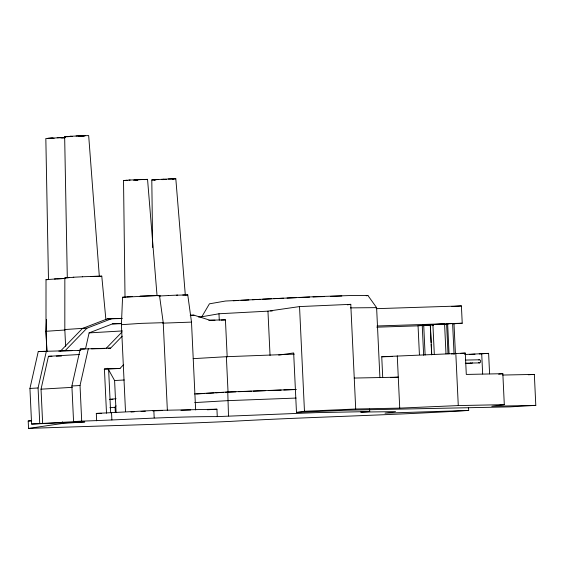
<?xml version="1.0" encoding="UTF-8"?>
<svg xmlns="http://www.w3.org/2000/svg" width="564" height="564" viewBox="0 0 564 564"><rect width="100%" height="100%" fill="white"/><g stroke="black" fill="none" stroke-linecap="round" stroke-linejoin="round"><path stroke-width="0.85" d="M46.953 351.485L46.001 331.287L46.015 279.666L55.737 278.954M65.614 346.233L64.825 329.545L64.846 277.925L73.771 277.269M46.53 319.555L45.987 332.415L46.854 350.857M125.511 411.642L121.408 324.688L122.564 297.249L157.039 295.592L147.549 179.359L134.902 179.754M31.612 420.525L28.2 421.026L28.552 428.428L62.639 423.43L84.804 421.907L31.612 424.057L29.934 388.448L38.267 351.513L80.144 350.35M122.177 336.2L110.622 348.129L80.222 349.053L71.889 385.995L73.567 421.604L76.471 421.548L39.748 423.585L38.07 387.969L46.396 351.034M42.652 423.522L41.031 389.174L48.441 356.321L79.658 354.495M85.538 348.721L89.112 332.887L112.455 323.891L121.197 323.376M369.589 409.006L369.716 411.558L316.15 412.644L217.274 416.613C172.027 416.5 126.893 419.708 81.702 421.125L80.025 385.515L88.351 348.58M198.401 316.961L201.834 316.757L209.42 303.827L225.515 301.021L315.149 296.678L351.703 295.494L367.925 295.515L376.611 307.634L379.917 377.711M115.345 412.517L115.091 407.243L116.057 405.861M434.315 354.446L432.905 324.561L438.073 324.201L444.58 323.99L445.99 353.875M444.58 323.99L444.129 324.06M58.818 351.097L60.531 351.062L82.436 328.467L107.428 318.829L122.332 318.357M60.531 351.062L65.029 350.794L86.926 328.199L111.919 318.568M106.124 348.39L121.944 332.069M104.199 369.342L120.012 368.412L123.664 364.647M419.419 354.728L418.051 325.717L423.585 325.414M423.642 355.242L422.232 325.357L424.057 325.209M425.122 355.003L423.712 325.118L426.856 324.913L430.346 324.801L431.756 354.685M430.276 324.822L423.712 325.118M428.443 325.118L430.269 324.97L431.093 342.552M448.013 353.903L446.603 324.018L448.281 323.877M449.05 353.706L447.64 323.821L452.61 323.581L454.062 354.347M455.409 353.543L453.999 323.658L453.604 323.715M201.834 316.757L218.973 313.767L267.956 311.152L299.533 306.583L350.773 304.334L355.708 409.013L399.728 408.124L458.278 405.579L504.301 404.649L502.841 373.692L466.294 374.433L465.286 353.106L381.743 356.758L382.709 377.224M366.233 295.762L367.925 295.515M347.361 304.828L350.773 304.334M278.686 355.101L293.668 352.937L296.474 412.425L347.713 410.169L509.849 406.884L535.8 405.368L534.341 374.411L502.644 375.053M296.474 412.425L304.468 411.269L355.708 409.013M69.019 277.587L67.299 277.805L64.656 136.735L71.254 136.269M67.821 136.495L66.756 136.636L68.35 136.643M125.018 297.136L123.53 180.515L130.129 180.043M126.696 180.276L125.631 180.409L127.224 180.424M144.384 179.599L145.449 179.458L128.98 180.064M147.549 179.359L144.595 179.634M152.661 247.455L151.801 179.937L163.285 179.211M154.966 179.697L153.901 179.838L155.495 179.845M172.654 179.021L173.719 178.887L168.305 178.992M182.743 295.007L185.309 295.021L175.82 178.788L172.866 179.063M99.793 276.409L101.774 276.148L105.905 319.696M157.511 295.733L159.499 295.48L163.229 322.678L167.374 410.514M185.782 295.162L187.763 294.901L191.499 322.107L195.645 409.936M46.001 331.287L64.938 330.01M64.825 329.545L83.768 328.276M121.408 324.688L141.204 323.369L163.229 322.678M498.668 374.228L502.841 373.692M504.301 404.649L491.78 406.256L535.8 405.368M109.966 399.284L116.092 398.72M109.494 399.594L112.906 399.277M109.867 407.73L115.091 407.243M451.933 306.562L461.408 305.921L462.226 323.214L453.611 323.799M429.937 325.146L433.61 324.934M442.416 324.561L446.723 324.272M468.564 407.892L468.691 410.444C389.322 415.414 309.777 416.895 230.366 421.4C163.13 424.438 95.817 425.961 28.552 428.428M52.431 138.004L47.933 138.37L53.34 138.265M82.076 136.051L84.889 135.917M64.966 137.672L60.806 137.919M155.826 179.641L158.399 179.472M126.738 296.911L132.286 296.544M158.97 296.072L160.557 295.966M131.017 412.016L134.239 411.805M423.832 325.484L419.144 325.71M190.202 315.382L193.953 315.163L209.794 320.176L225.431 319.858L227.179 356.906M82.436 328.467L86.926 328.199M89.112 332.887L122.339 330.941M108.373 348.256L110.622 348.129M193.17 358.655L226.368 356.709L294.316 354.143M451.404 353.924L454.873 353.72M460.95 353.36L465.286 353.106M464.658 354.502L488.621 353.367L489.587 373.833M469.882 354.46L474.994 354.164M479.252 353.91L488.621 353.367M107.759 368.257L114.598 380.545L124.27 379.981M29.934 388.448L38.07 387.969M71.889 385.995L80.025 385.515M41.031 389.174L72.248 387.348M390.514 377.619L398.269 377.168L354.248 378.056M194.552 393.954L227.771 392.008L296.156 389.421M196.589 393.947L204.45 393.489M206.198 393.383L214.059 392.925M215.808 392.819L223.668 392.361M225.417 392.255L235.879 391.811M528.285 374.764L534.341 374.411M194.742 402.583L227.771 400.651L296.142 398.064M96.655 420.822L96.31 413.419L153.838 410.486L216.928 409.21L217.274 416.613M207.348 409.774L216.928 409.21M31.612 424.057L39.748 423.585M73.567 421.604L81.702 421.125M369.716 411.558L360.77 412.08L395.512 411.635L385.022 413.151L468.691 410.444M442.239 324.194L437.883 324.42M70.105 136.291L84.981 135.67M78.819 136.22L83.225 136.03M61.864 137.898L64.395 137.764M136.065 180.085L137.694 180.001M137.87 180.022L133.555 180.191M165.964 179.422L161.826 179.62M166.14 179.451L162.707 179.62M73.228 277.241L82.457 276.797M54.398 278.983L65.255 278.468M56.619 278.905L63.633 278.538M159.217 295.994L168.446 295.55M233.284 300.767L238.48 300.485M241.075 300.351L248.872 299.928M252.334 299.745L260.131 299.329M262.725 299.188L271.397 298.751M162.608 323.158L191.499 322.107M221.109 320.084L225.431 319.858M141.056 411.431L145.35 411.205M425.002 325.153L430.269 324.97M76.027 135.98L88.675 135.579L99.32 276.268L90.578 276.445M57.197 137.715L63.288 137.454M54.13 138.265L48.532 138.462M163.172 179.183L175.82 178.788M82.33 276.762L101.774 276.148M140.048 296.086L159.499 295.48M168.319 295.515L177.681 295.106M274.005 298.638L283.565 298.215M287.041 298.067L296.601 297.644M299.209 297.531L309.636 297.066M270.558 311.032L272.299 310.954M432.2 325.146L433.265 325.097M152.689 410.881L162.404 410.543M180.959 410.31L190.674 409.965M238.494 391.712L251.558 391.219M253.299 391.148L265.496 390.69M268.979 390.556L281.175 390.098M283.791 389.999L295.98 389.534M72.171 136.523L64.656 136.735M65.389 137.433L45.832 138.476L48.476 279.547M127.006 180.473L123.53 180.515M155.276 179.902L151.801 179.937M176.567 295.198L187.763 294.901M313.013 296.939L324.596 296.565M330.638 296.368L341.847 296.008M350.371 307.888L376.611 307.634M376.188 308.677L461.408 305.921M377.006 325.978L462.226 323.214M376.794 327.176L418.086 325.837M422.478 325.696L424.241 325.639M452.779 323.673L453.999 323.658M423.564 325.343L422.232 325.357M190.477 315.234L193.953 315.163M107.428 318.829L121.302 318.547M208.821 320.366L214.969 320.239M112.455 323.891L120.343 323.729M80.222 349.053L84.544 348.968M91.467 348.827L104.446 348.566M65.029 350.794L72.03 350.653M78.156 350.533L80.786 350.477M38.267 351.513L45.973 351.351M48.441 356.321L51.923 356.251M56.273 356.166L61.49 356.06M381.743 356.758L392.234 356.547M465.441 360.072L479.28 359.797M120.012 368.412L104.41 368.729L106.504 413.215M465.589 363.167L479.428 362.892M465.314 363.477L471.469 363.357M96.31 413.419L101.407 413.32M28.2 421.026L31.669 420.955M448.035 323.821L447.64 323.821M64.846 277.925L66.326 277.939M46.015 279.666L47.503 279.673M122.564 297.249L125.532 297.27M432.905 324.561L433.279 324.568M481.691 353.501L482.657 373.974M455.811 353.304L458.278 405.579M431.178 344.308L431.679 354.855M397.267 355.849L399.728 408.124M299.533 306.583L304.468 411.269M267.956 311.152L270.043 355.475M226.368 356.709L228.039 392.107M228.498 415.957L227.771 392.008M218.973 313.767L219.276 320.183M153.838 410.486L154.191 417.896M114.598 380.545L116.099 412.354M111.531 412.531L111.883 419.933M108.633 369.695L110.664 412.735M62.562 421.787L62.639 423.43M472.364 362.849A1.551 1.297 88.8 0 1 470.531 362.955M478.787 359.945A1.551 1.297 88.8 0 1 480.436 360.502A1.551 1.297 88.8 0 1 480.197 362.525A1.551 1.297 88.8 0 1 478.483 362.49"/></g></svg>
